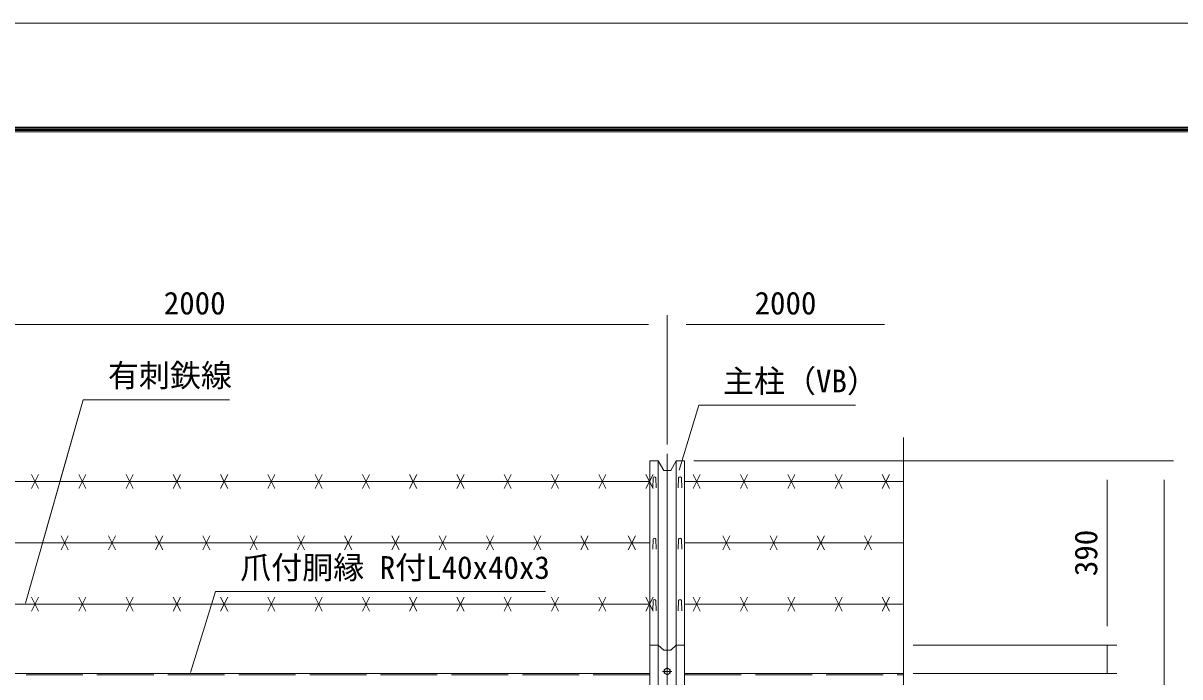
# Model space of a CAD drawing. Units: millimetres, scale not verified. Extents: x -4200 to 4200, y -2970 to 2970.
# Drawn here: x -2748 to -300, y 1587 to 2970 of the extents above; entities that cross this region are included whole.
import ezdxf
from ezdxf.enums import TextEntityAlignment as Align

# ---------------------------------------------------------------- set-up
doc = ezdxf.new("R2010")
doc.units = ezdxf.units.MM
doc.header["$LTSCALE"] = 20
doc.linetypes.add('DASHED', pattern=[7.5, 6, -1.5])
doc.linetypes.add('USER1', pattern=[50.8, 31.75, -6.35, 6.35, -6.35])
for name, color, linetype, lineweight in [('0-0_D-STR1', 1, 'Continuous', 18), ('0-1_D-BMK', 2, 'USER1', 13), ('0-2_D-STR-DIM', 7, 'Continuous', 9), ('0-3_D-STR3', 3, 'Continuous', 13), ('0-7_D-STR-TXT', 7, 'Continuous', 9), ('0-B_D-TTL', 7, 'Continuous', 9)]:
    doc.layers.add(name, color=color, linetype=linetype, lineweight=lineweight)
doc.styles.add('ＭＳ ゴシック', font='')
doc.styles.get('ＭＳ ゴシック').set_extended_font_data('MS Gothic')

msp = doc.modelspace()

# ---------------------------------------------------------------- linework, layer by layer
at = {"layer": '0-0_D-STR1'}
for p, q in [((-1421.47, -161.02), (-1421.47, 2043.69)), ((-1403.97, -161.02), (-1403.97, 2043.69)), ((-1365.97, -161.02), (-1365.97, 2043.69)), ((-1348.47, -161.02), (-1348.47, 2043.69)), ((-1414.97, 2008.27), (-1415.72, 1986.77)), ((-1408.97, 2008.27), (-1408.22, 1986.77)), ((-1360.97, 2008.27), (-1361.72, 1986.77)), ((-1354.97, 2008.27), (-1354.22, 1986.77)), ((-1414.97, 1878.36), (-1415.72, 1856.86)), ((-1408.97, 1878.36), (-1408.22, 1856.86)), ((-1360.97, 1878.36), (-1361.72, 1856.86)), ((-1354.97, 1878.36), (-1354.22, 1856.86)), ((-1414.97, 1748.46), (-1415.72, 1726.96)), ((-1408.97, 1748.46), (-1408.22, 1726.96)), ((-1360.97, 1748.46), (-1361.72, 1726.96)), ((-1354.97, 1748.46), (-1354.22, 1726.96)), ((-1421.47, 1593.98), (-3359.97, 1593.98)), ((-1348.47, 1593.98), (-884.97, 1593.98))]:
    msp.add_line(p, q, dxfattribs=at)
at = {"layer": '0-0_D-STR1', "linetype": 'DASHED'}
for p, q in [((-1421.47, 1590.98), (-3359.97, 1590.98)), ((-1348.47, 1590.98), (-884.97, 1590.98))]:
    msp.add_line(p, q, dxfattribs=at)
at = {"layer": '0-0_D-STR1'}
for points in [[(-1421.47, 2043.69), (-1403.97, 2043.69), (-1392.47, 2023.69), (-1377.47, 2023.69), (-1365.97, 2043.69), (-1348.47, 2043.69)], [(-1421.47, 1653.98), (-1403.97, 1653.98), (-1392.47, 1643.26), (-1377.47, 1643.26), (-1365.97, 1653.98), (-1348.47, 1653.98)]]:
    msp.add_lwpolyline(points, dxfattribs=at)
for centre in [(-1411.97, 2007.02), (-1357.97, 2007.02), (-1411.97, 1877.11), (-1357.97, 1877.11), (-1411.97, 1747.21), (-1357.97, 1747.21)]:
    msp.add_arc(centre, 3.25, 22.61986, 157.38014, dxfattribs=at)
at = {"layer": '0-1_D-BMK'}
for p, q in [((-1384.97, 2058.69), (-1384.97, -176.02)), ((-1374.97, 1598.48), (-1394.97, 1598.48))]:
    msp.add_line(p, q, dxfattribs=at)
at = {"layer": '0-2_D-STR-DIM'}
for p, q in [((-1384.97, 2078.69), (-1384.97, 2352.48)), ((-1384.97, 2078.69), (-1384.97, 2352.48)), ((-3344.97, 2332.48), (-1424.97, 2332.48)), ((-1344.97, 2332.48), (-924.97, 2332.48)), ((-884.97, 2093.14), (-884.97, 884.63)), ((-1328.47, 2043.69), (-433.93, 2043.69)), ((-1328.47, 2043.69), (-313.93, 2043.69)), ((-453.93, 1693.98), (-453.93, 2003.69)), ((-333.93, 133.98), (-333.93, 2003.69)), ((-453.93, 1693.98), (-453.93, 1733.98)), ((-864.97, 1653.98), (-433.93, 1653.98)), ((-864.97, 1653.98), (-433.93, 1653.98)), ((-453.93, 1593.98), (-453.93, 1653.98)), ((-864.97, 1593.98), (-673.93, 1593.98)), ((-864.97, 1593.98), (-553.93, 1593.98)), ((-864.97, 1593.98), (-433.93, 1593.98)), ((-864.97, 1593.98), (-433.93, 1593.98))]:
    msp.add_line(p, q, dxfattribs=at)
at = {"layer": '0-3_D-STR3'}
for p, q in [((-2729.97, 1985.39), (-2714.97, 2015.39)), ((-2729.97, 2015.39), (-2714.97, 1985.39)), ((-2629.97, 1985.39), (-2614.97, 2015.39)), ((-2629.97, 2015.39), (-2614.97, 1985.39)), ((-2529.97, 1985.39), (-2514.97, 2015.39)), ((-2529.97, 2015.39), (-2514.97, 1985.39)), ((-2429.97, 1985.39), (-2414.97, 2015.39)), ((-2429.97, 2015.39), (-2414.97, 1985.39)), ((-2329.97, 1985.39), (-2314.97, 2015.39)), ((-2329.97, 2015.39), (-2314.97, 1985.39)), ((-2229.97, 1985.39), (-2214.97, 2015.39)), ((-2229.97, 2015.39), (-2214.97, 1985.39)), ((-2129.97, 1985.39), (-2114.97, 2015.39)), ((-2129.97, 2015.39), (-2114.97, 1985.39)), ((-2029.97, 1985.39), (-2014.97, 2015.39)), ((-2029.97, 2015.39), (-2014.97, 1985.39)), ((-1929.97, 1985.39), (-1914.97, 2015.39)), ((-1929.97, 2015.39), (-1914.97, 1985.39)), ((-1829.97, 1985.39), (-1814.97, 2015.39)), ((-1829.97, 2015.39), (-1814.97, 1985.39)), ((-1729.97, 1985.39), (-1714.97, 2015.39)), ((-1729.97, 2015.39), (-1714.97, 1985.39)), ((-1629.97, 1985.39), (-1614.97, 2015.39)), ((-1629.97, 2015.39), (-1614.97, 1985.39)), ((-1529.97, 1985.39), (-1514.97, 2015.39)), ((-1529.97, 2015.39), (-1514.97, 1985.39)), ((-1429.97, 1985.39), (-1414.97, 2015.39)), ((-1429.97, 2015.39), (-1414.97, 1985.39)), ((-1329.97, 1985.39), (-1314.97, 2015.39)), ((-1329.97, 2015.39), (-1314.97, 1985.39)), ((-1229.97, 1985.39), (-1214.97, 2015.39)), ((-1229.97, 2015.39), (-1214.97, 1985.39)), ((-1129.97, 1985.39), (-1114.97, 2015.39)), ((-1129.97, 2015.39), (-1114.97, 1985.39)), ((-1029.97, 1985.39), (-1014.97, 2015.39)), ((-1029.97, 2015.39), (-1014.97, 1985.39)), ((-929.97, 1985.39), (-914.97, 2015.39)), ((-929.97, 2015.39), (-914.97, 1985.39)), ((-3359.97, 2000.39), (-1421.47, 2000.39)), ((-1348.47, 2000.39), (-884.97, 2000.39)), ((-2667.47, 1885.49), (-2652.47, 1855.49)), ((-2667.47, 1855.49), (-2652.47, 1885.49)), ((-2567.47, 1885.49), (-2552.47, 1855.49)), ((-2567.47, 1855.49), (-2552.47, 1885.49)), ((-2467.47, 1885.49), (-2452.47, 1855.49)), ((-2467.47, 1855.49), (-2452.47, 1885.49)), ((-2367.47, 1885.49), (-2352.47, 1855.49)), ((-2367.47, 1855.49), (-2352.47, 1885.49)), ((-2267.47, 1885.49), (-2252.47, 1855.49)), ((-2267.47, 1855.49), (-2252.47, 1885.49)), ((-2167.47, 1885.49), (-2152.47, 1855.49)), ((-2167.47, 1855.49), (-2152.47, 1885.49)), ((-2067.47, 1885.49), (-2052.47, 1855.49)), ((-2067.47, 1855.49), (-2052.47, 1885.49)), ((-1967.47, 1885.49), (-1952.47, 1855.49)), ((-1967.47, 1855.49), (-1952.47, 1885.49)), ((-1867.47, 1885.49), (-1852.47, 1855.49)), ((-1867.47, 1855.49), (-1852.47, 1885.49)), ((-1767.47, 1885.49), (-1752.47, 1855.49)), ((-1767.47, 1855.49), (-1752.47, 1885.49)), ((-1667.47, 1885.49), (-1652.47, 1855.49)), ((-1667.47, 1855.49), (-1652.47, 1885.49)), ((-1567.47, 1885.49), (-1552.47, 1855.49)), ((-1567.47, 1855.49), (-1552.47, 1885.49)), ((-1467.47, 1885.49), (-1452.47, 1855.49)), ((-1467.47, 1855.49), (-1452.47, 1885.49)), ((-1267.47, 1885.49), (-1252.47, 1855.49)), ((-1267.47, 1855.49), (-1252.47, 1885.49)), ((-1167.47, 1885.49), (-1152.47, 1855.49)), ((-1167.47, 1855.49), (-1152.47, 1885.49)), ((-1067.47, 1885.49), (-1052.47, 1855.49)), ((-1067.47, 1855.49), (-1052.47, 1885.49)), ((-967.47, 1885.49), (-952.47, 1855.49)), ((-967.47, 1855.49), (-952.47, 1885.49)), ((-3359.97, 1870.49), (-1421.47, 1870.49)), ((-1348.47, 1870.49), (-884.97, 1870.49)), ((-3359.97, 1740.58), (-1421.47, 1740.58)), ((-2729.97, 1725.58), (-2714.97, 1755.58)), ((-2729.97, 1755.58), (-2714.97, 1725.58)), ((-2629.97, 1725.58), (-2614.97, 1755.58)), ((-2629.97, 1755.58), (-2614.97, 1725.58)), ((-2529.97, 1725.58), (-2514.97, 1755.58)), ((-2529.97, 1755.58), (-2514.97, 1725.58)), ((-2429.97, 1725.58), (-2414.97, 1755.58)), ((-2429.97, 1755.58), (-2414.97, 1725.58)), ((-2329.97, 1725.58), (-2314.97, 1755.58)), ((-2329.97, 1755.58), (-2314.97, 1725.58)), ((-2229.97, 1725.58), (-2214.97, 1755.58)), ((-2229.97, 1755.58), (-2214.97, 1725.58)), ((-2129.97, 1725.58), (-2114.97, 1755.58)), ((-2129.97, 1755.58), (-2114.97, 1725.58)), ((-2029.97, 1725.58), (-2014.97, 1755.58)), ((-2029.97, 1755.58), (-2014.97, 1725.58)), ((-1929.97, 1725.58), (-1914.97, 1755.58)), ((-1929.97, 1755.58), (-1914.97, 1725.58)), ((-1829.97, 1725.58), (-1814.97, 1755.58)), ((-1829.97, 1755.58), (-1814.97, 1725.58)), ((-1729.97, 1725.58), (-1714.97, 1755.58)), ((-1729.97, 1755.58), (-1714.97, 1725.58)), ((-1629.97, 1725.58), (-1614.97, 1755.58)), ((-1629.97, 1755.58), (-1614.97, 1725.58)), ((-1529.97, 1725.58), (-1514.97, 1755.58)), ((-1529.97, 1755.58), (-1514.97, 1725.58)), ((-1429.97, 1725.58), (-1414.97, 1755.58)), ((-1429.97, 1755.58), (-1414.97, 1725.58)), ((-1348.47, 1740.58), (-884.97, 1740.58)), ((-1329.97, 1725.58), (-1314.97, 1755.58)), ((-1329.97, 1755.58), (-1314.97, 1725.58)), ((-1229.97, 1725.58), (-1214.97, 1755.58)), ((-1229.97, 1755.58), (-1214.97, 1725.58)), ((-1129.97, 1725.58), (-1114.97, 1755.58)), ((-1129.97, 1755.58), (-1114.97, 1725.58)), ((-1029.97, 1725.58), (-1014.97, 1755.58)), ((-1029.97, 1755.58), (-1014.97, 1725.58)), ((-929.97, 1725.58), (-914.97, 1755.58)), ((-929.97, 1755.58), (-914.97, 1725.58)), ((-1384.97, 1605.99), (-1391.47, 1602.23)), ((-1391.47, 1602.23), (-1391.47, 1594.73)), ((-1391.47, 1594.73), (-1384.97, 1590.97)), ((-1378.47, 1602.23), (-1384.97, 1605.99)), ((-1384.97, 1590.97), (-1378.47, 1594.73)), ((-1378.47, 1594.73), (-1378.47, 1602.23))]:
    msp.add_line(p, q, dxfattribs=at)
msp.add_circle((-1384.97, 1598.48), 6.25, dxfattribs=at)
at = {"layer": '0-7_D-STR-TXT'}
for q in [(-2706.15, 1872.41), (-2669.3, 2002.31)]:
    msp.add_line((-2620.79, 2173.35), q, dxfattribs=at)
for points in [[(-2311.23, 2173.35), (-2620.79, 2173.35), (-2742.99, 1742.51)], [(-986.58, 2161.73), (-1317.96, 2161.73), (-1359.65, 2024.06)], [(-1642.55, 1767.23), (-2340.42, 1767.23), (-2393.31, 1595.89)]]:
    msp.add_lwpolyline(points, dxfattribs=at)
at = {"layer": '0-B_D-TTL', "color": 2, "lineweight": 18}
msp.add_lwpolyline([(-4200, 2970), (4200, 2970), (4200, -2970), (-4200, -2970)], close=True, dxfattribs=at)
at = {"layer": '0-B_D-TTL'}
for points in [[(-3930, 2750), (3930, 2750), (3930, -2750), (-3930, -2750)], [(-3927.5, 2747.5), (3927.5, 2747.5), (3927.5, -2747.5), (-3927.5, -2747.5)], [(-3925, 2745), (3925, 2745), (3925, -2745), (-3925, -2745)], [(-3922.5, 2742.5), (3922.5, 2742.5), (3922.5, -2742.5), (-3922.5, -2742.5)], [(-3920, 2740), (3920, 2740), (3920, -2740), (-3920, -2740)]]:
    msp.add_lwpolyline(points, close=True, dxfattribs=at)

# ---------------------------------------------------------------- texts
at = {"layer": '0-2_D-STR-DIM', "style": 'ＭＳ ゴシック'}
for p in [(-2450.22, 2339.22), (-1200.22, 2339.22)]:
    msp.add_text('2000', height=48.09, dxfattribs=at).set_placement(p, align=Align.BOTTOM_LEFT)
msp.add_text('390', height=48.09, rotation=90, dxfattribs=at).set_placement((-460.68, 1799.96), align=Align.BOTTOM_LEFT)
at = {"layer": '0-7_D-STR-TXT', "style": 'ＭＳ ゴシック'}
for s, p in [('有刺鉄線', (-2568.34, 2186.18)), ('主柱（VB）', (-1267.03, 2174.31)), ('爪付胴縁 R付L40x40x3', (-2288.48, 1779.82))]:
    msp.add_text(s, height=48.09, dxfattribs=at).set_placement(p, align=Align.BOTTOM_LEFT)

doc.saveas('drawing.dxf')
